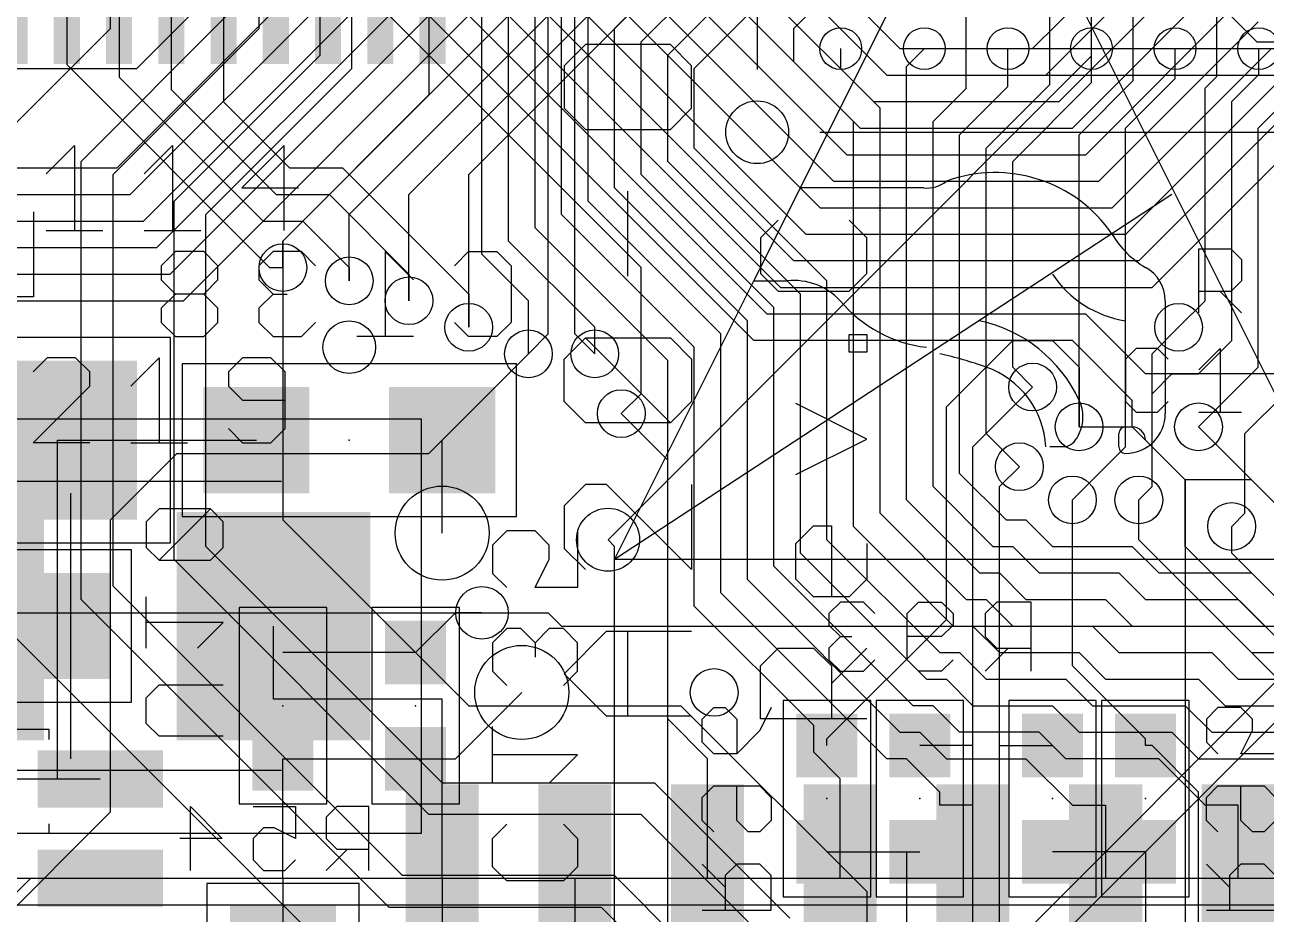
# Model space of a CAD drawing. Extents: x -61 to 136, y 23 to 123.
# Drawn here: x 53.79 to 65.67, y 54.52 to 63.03 of the extents above; entities that cross this region are included whole.
import ezdxf

# ---------------------------------------------------------------- set-up
doc = ezdxf.new("R2010")
doc.units = 0
for name, color, linetype in [('1', 14, 'CONTINUOUS'), ('13', 94, 'CONTINUOUS'), ('14', 94, 'CONTINUOUS'), ('16', 134, 'CONTINUOUS'), ('18', 94, 'CONTINUOUS'), ('21', 251, 'CONTINUOUS'), ('22', 54, 'CONTINUOUS'), ('23', 251, 'CONTINUOUS'), ('24', 54, 'CONTINUOUS'), ('25', 251, 'CONTINUOUS'), ('26', 54, 'CONTINUOUS'), ('3', 214, 'CONTINUOUS'), ('39', 14, 'CONTINUOUS'), ('4', 214, 'CONTINUOUS'), ('40', 134, 'CONTINUOUS'), ('42', 134, 'CONTINUOUS')]:
    doc.layers.add(name, color=color, linetype=linetype)

# ---------------------------------------------------------------- blocks, each defined once
blk = doc.blocks.new('RECT')
blk.add_solid([(-0.5, -0.5), (0.5, -0.5), (-0.5, 0.5), (0.5, 0.5)])
blk = doc.blocks.new('PIE')
blk.add_circle((0, 0), 0.5)
blk = doc.blocks.new('ROUNDV')
blk.add_circle((0, 0), 0.5)

msp = doc.modelspace()

# ---------------------------------------------------------------- linework, layer by layer
at = {"layer": '1'}
for p, q in [((59.436, 62.992), (61.244, 64.8)), ((59.69, 62.865), (61.225, 64.4)), ((59.944, 62.738), (61.206, 64)), ((58.166, 60.833), (58.166, 63.627)), ((60.198, 62.611), (61.187, 63.6)), ((58.42, 60.96), (58.42, 63.5)), ((58.674, 61.087), (58.674, 63.373)), ((54.193, 63.252), (54.193, 62.647)), ((54.693, 63.252), (54.693, 62.528)), ((55.193, 63.252), (55.193, 62.409)), ((55.693, 63.252), (55.693, 62.29)), ((58.928, 61.214), (58.928, 63.246)), ((59.182, 61.341), (59.182, 63.119)), ((61.1505, 62.992), (61.3585, 63.2)), ((62.8, 62.419), (62.8, 63.2)), ((63.6, 62.457), (63.6, 63.2)), ((64.4, 62.495), (64.4, 63.2)), ((65.2, 62.533), (65.2, 63.2)), ((59.436, 61.468), (59.436, 62.992)), ((61.1505, 62.6745), (61.1505, 62.992)), ((59.69, 61.595), (59.69, 62.865)), ((59.944, 61.722), (59.944, 62.738)), ((61.6, 62.606), (61.6, 62.8)), ((62.23, 62.63), (62.4, 62.8)), ((63.2, 62.438), (63.2, 62.8)), ((64, 62.476), (64, 62.8)), ((64.8, 62.514), (64.8, 62.8)), ((65.6, 62.552), (65.6, 62.8)), ((54.193, 62.647), (56.134, 60.706)), ((61.722, 62.103), (61.1505, 62.6745)), ((62.23, 58.4835), (62.23, 62.63)), ((54.693, 62.528), (56.0705, 61.1505)), ((60.198, 61.849), (60.198, 62.611)), ((61.976, 62.23), (61.6, 62.606)), ((63.881, 61.976), (64.4, 62.495)), ((64.3255, 62.0395), (64.8, 62.514)), ((65.0875, 62.4205), (65.2, 62.533)), ((65.3415, 62.2935), (65.6, 62.552)), ((55.193, 62.409), (56.1975, 61.4045)), ((62.484, 62.103), (62.8, 62.419)), ((62.738, 61.976), (63.2, 62.438)), ((62.992, 61.849), (63.6, 62.457)), ((63.246, 61.722), (64, 62.476)), ((65.0875, 60.3885), (65.0875, 62.4205)), ((65.5955, 62.0395), (66, 62.444)), ((55.693, 62.29), (56.3245, 61.6585)), ((65.3415, 60.0075), (65.3415, 62.2935)), ((61.976, 58.3565), (61.976, 62.23)), ((61.722, 58.2295), (61.722, 62.103)), ((62.484, 58.6105), (62.484, 62.103)), ((64.3255, 58.9915), (64.3255, 62.0395)), ((65.5955, 59.7535), (65.5955, 62.0395)), ((62.738, 58.7375), (62.738, 61.976)), ((63.881, 59.182), (63.881, 61.976)), ((61.468, 60.579), (60.198, 61.849)), ((62.992, 59.1185), (62.992, 61.849)), ((61.214, 60.452), (59.944, 61.722)), ((63.246, 59.7535), (63.246, 61.722)), ((56.3245, 61.6585), (56.8325, 61.6585)), ((56.8325, 61.6585), (58.039, 60.452)), ((60.96, 60.325), (59.69, 61.595)), ((60.706, 60.198), (59.436, 61.468)), ((56.1975, 61.4045), (56.7055, 61.4045)), ((56.7055, 61.4045), (57.4675, 60.6425)), ((60.452, 60.071), (59.182, 61.341)), ((60.198, 59.944), (58.928, 61.214)), ((56.0705, 61.1505), (56.4515, 61.1505)), ((56.4515, 61.1505), (56.896, 60.706)), ((59.944, 59.817), (58.674, 61.087)), ((59.2455, 60.1345), (58.42, 60.96)), ((58.6105, 60.3885), (58.166, 60.833)), ((56.134, 60.706), (56.261, 60.706)), ((56.896, 60.706), (56.896, 60.579)), ((57.4675, 60.6425), (57.4675, 60.3885)), ((61.468, 58.1025), (61.468, 60.579)), ((58.039, 60.452), (58.039, 60.1345)), ((58.6105, 59.8805), (58.6105, 60.3885)), ((61.214, 57.9755), (61.214, 60.452)), ((64.8335, 60.1345), (65.0875, 60.3885)), ((60.96, 57.8485), (60.96, 60.325)), ((59.2455, 59.8805), (59.2455, 60.1345)), ((60.706, 57.7215), (60.706, 60.198)), ((60.452, 57.5945), (60.452, 60.071)), ((65.024, 59.69), (65.3415, 60.0075)), ((57.658, 58.928), (58.6105, 59.8805)), ((60.198, 57.4675), (60.198, 59.944)), ((59.944, 56.388), (59.944, 59.817)), ((63.4365, 59.563), (63.246, 59.7535)), ((64.5795, 59.4995), (64.77, 59.69)), ((64.77, 59.69), (65.024, 59.69)), ((65.024, 59.182), (65.5955, 59.7535)), ((64.5795, 58.6105), (64.5795, 59.4995)), ((65.4685, 59.1185), (65.8495, 59.4995)), ((63.3095, 58.801), (62.992, 59.1185)), ((65.4685, 58.3565), (65.4685, 59.1185)), ((63.8175, 58.4835), (64.3255, 58.9915)), ((54.61, 58.293), (55.245, 58.928)), ((55.245, 58.928), (57.658, 58.928)), ((63.1825, 58.293), (62.738, 58.7375)), ((63.0555, 58.039), (62.484, 58.6105)), ((64.4525, 58.4835), (64.5795, 58.6105)), ((62.9285, 57.785), (62.23, 58.4835)), ((61.976, 58.3565), (62.8015, 57.531)), ((65.3415, 58.2295), (65.4685, 58.3565)), ((54.61, 55.499), (54.61, 58.293)), ((61.722, 58.2295), (62.6745, 57.277)), ((63.1825, 58.293), (63.373, 58.293)), ((63.373, 58.293), (63.627, 58.039)), ((61.468, 58.1025), (62.5475, 57.023)), ((63.0555, 58.039), (63.246, 58.039)), ((63.246, 58.039), (63.5, 57.785)), ((63.627, 58.039), (64.389, 58.039)), ((64.389, 58.039), (64.643, 57.785)), ((61.214, 57.9755), (62.4205, 56.769)), ((62.2935, 56.515), (60.96, 57.8485)), ((62.9285, 57.785), (63.119, 57.785)), ((63.119, 57.785), (63.373, 57.531)), ((63.5, 57.785), (64.262, 57.785)), ((64.262, 57.785), (64.516, 57.531)), ((64.643, 57.785), (65.532, 57.785)), ((65.532, 57.785), (65.786, 57.531)), ((60.706, 57.7215), (62.1665, 56.261)), ((62.0395, 56.007), (60.452, 57.5945)), ((62.8015, 57.531), (62.992, 57.531)), ((62.992, 57.531), (63.246, 57.277)), ((63.373, 57.531), (64.135, 57.531)), ((64.135, 57.531), (64.389, 57.277)), ((64.516, 57.531), (65.405, 57.531)), ((65.405, 57.531), (65.659, 57.277)), ((61.341, 56.3245), (60.198, 57.4675)), ((56.1721, 56.5785), (56.1721, 57.277)), ((62.6745, 57.277), (62.865, 57.277)), ((62.865, 57.277), (63.119, 57.023)), ((63.246, 57.277), (64.008, 57.277)), ((64.008, 57.277), (64.262, 57.023)), ((64.389, 57.277), (65.278, 57.277)), ((65.278, 57.277), (65.532, 57.023)), ((65.659, 57.277), (66.548, 57.277)), ((62.5475, 57.023), (62.738, 57.023)), ((62.738, 57.023), (62.992, 56.769)), ((63.119, 57.023), (63.881, 57.023)), ((63.881, 57.023), (64.135, 56.769)), ((64.262, 57.023), (65.151, 57.023)), ((65.151, 57.023), (65.405, 56.769)), ((65.532, 57.023), (66.421, 57.023)), ((62.4205, 56.769), (62.611, 56.769)), ((62.611, 56.769), (62.865, 56.515)), ((62.992, 56.769), (63.754, 56.769)), ((63.754, 56.769), (64.008, 56.515)), ((64.135, 56.769), (65.024, 56.769)), ((65.024, 56.769), (65.278, 56.515)), ((65.405, 56.769), (66.294, 56.769)), ((57.785, 56.5785), (56.1721, 56.5785)), ((57.785, 54.864), (57.785, 56.5785)), ((62.484, 56.515), (62.2935, 56.515)), ((62.738, 56.261), (62.484, 56.515)), ((62.865, 56.515), (63.627, 56.515)), ((63.627, 56.515), (63.881, 56.261)), ((64.008, 56.515), (64.897, 56.515)), ((64.897, 56.515), (65.151, 56.261)), ((65.278, 56.515), (66.167, 56.515)), ((60.325, 56.007), (59.944, 56.388)), ((61.341, 56.0705), (61.341, 56.3245)), ((62.1665, 56.261), (62.357, 56.261)), ((62.357, 56.261), (62.611, 56.007)), ((63.5, 56.261), (62.738, 56.261)), ((63.754, 56.007), (63.5, 56.261)), ((63.881, 56.261), (64.77, 56.261)), ((64.77, 56.261), (65.024, 56.007)), ((65.151, 56.261), (66.04, 56.261)), ((60.325, 54.864), (60.325, 56.007)), ((61.595, 55.8165), (61.341, 56.0705)), ((62.23, 56.007), (62.0395, 56.007)), ((62.5475, 55.6895), (62.23, 56.007)), ((62.611, 56.007), (63.373, 56.007)), ((63.373, 56.007), (63.8175, 55.5625)), ((64.643, 56.007), (63.754, 56.007)), ((65.0875, 55.5625), (64.643, 56.007)), ((65.024, 56.007), (65.913, 56.007)), ((61.595, 54.864), (61.595, 55.8165)), ((62.5475, 55.5625), (62.5475, 55.6895)), ((52.324, 53.213), (54.61, 55.499)), ((62.865, 55.5625), (62.5475, 55.5625)), ((62.865, 54.864), (62.865, 55.5625)), ((63.8175, 55.5625), (64.135, 55.5625)), ((64.135, 55.5625), (64.135, 54.864)), ((65.405, 55.5625), (65.0875, 55.5625)), ((65.405, 54.864), (65.405, 55.5625)), ((57.785, 54.864), (57.785, 53.594)), ((59.055, 54.864), (59.055, 53.594))]:
    msp.add_line(p, q, dxfattribs=at)
at = {"layer": '13'}
for p, q in [((64.8208, 63.627), (65.5828, 62.865)), ((65.5828, 62.865), (81.153, 62.865))]:
    msp.add_line(p, q, dxfattribs=at)
at = {"layer": '14'}
for p, q in [((59.055, 60.071), (59.055, 71.247)), ((58.801, 60.071), (58.801, 68.58)), ((54.61, 62.992), (54.61, 67.437)), ((57.658, 66.929), (57.658, 62.357)), ((56.9214, 62.611), (56.9214, 66.548)), ((56.6166, 62.738), (56.6166, 66.421)), ((56.0324, 62.992), (56.0324, 66.2686)), ((64, 62.73), (64, 63.525)), ((54.3306, 61.722), (55.7276, 63.119)), ((53.594, 61.976), (54.61, 62.992)), ((54.6354, 61.595), (56.0324, 62.992)), ((55.2196, 61.341), (56.6166, 62.738)), ((59.3725, 58.1025), (64, 62.73)), ((55.5244, 61.214), (56.9214, 62.611)), ((57.658, 62.357), (56.261, 60.96)), ((54.3306, 57.531), (54.3306, 61.722)), ((54.6354, 57.658), (54.6354, 61.595)), ((55.2196, 57.912), (55.2196, 61.341)), ((55.5244, 58.039), (55.5244, 61.214)), ((56.261, 60.96), (56.261, 58.293)), ((58.6105, 59.8805), (58.801, 60.071)), ((59.2455, 59.8805), (59.055, 60.071)), ((62.992, 53.975), (67.3735, 58.3565)), ((56.261, 58.293), (58.039, 56.515)), ((57.785, 55.7784), (55.5244, 58.039)), ((57.658, 55.4736), (55.2196, 57.912)), ((57.404, 54.8894), (54.6354, 57.658)), ((63.5, 54.102), (67.1195, 57.7215)), ((57.277, 54.5846), (54.3306, 57.531)), ((57.023, 53.848), (53.594, 57.277)), ((58.039, 56.515), (60.071, 56.515)), ((60.071, 56.515), (61.849, 54.737)), ((57.785, 55.7784), (59.817, 55.7784)), ((59.817, 55.7784), (61.1124, 54.483)), ((59.69, 55.4736), (57.658, 55.4736)), ((60.8076, 54.356), (59.69, 55.4736)), ((59.436, 54.8894), (57.404, 54.8894)), ((60.2234, 54.102), (59.436, 54.8894)), ((61.849, 54.737), (61.849, 52.578)), ((59.309, 54.5846), (57.277, 54.5846)), ((59.9186, 53.975), (59.309, 54.5846))]:
    msp.add_line(p, q, dxfattribs=at)
at = {"layer": '16'}
for p, q in [((54.6735, 61.6585), (60.071, 67.056)), ((54.8005, 61.4045), (60.325, 66.929)), ((54.9275, 61.1505), (60.579, 66.802)), ((55.0545, 60.8965), (60.833, 66.675)), ((55.1815, 60.6425), (61.087, 66.548)), ((55.3085, 60.3885), (61.341, 66.421)), ((56.261, 60.96), (61.595, 66.294)), ((56.896, 61.214), (61.849, 66.167)), ((57.4675, 61.4045), (62.103, 66.04)), ((58.039, 61.595), (62.357, 65.913)), ((51.7525, 61.6585), (54.6735, 61.6585)), ((58.039, 60.1345), (58.039, 61.595)), ((52.1335, 61.4045), (54.8005, 61.4045)), ((57.4675, 60.3885), (57.4675, 61.4045)), ((56.896, 60.579), (56.896, 61.214)), ((52.5145, 61.1505), (54.9275, 61.1505)), ((56.261, 60.706), (56.261, 60.96)), ((52.8955, 60.8965), (55.0545, 60.8965)), ((53.2765, 60.6425), (55.1815, 60.6425)), ((53.6575, 60.3885), (55.3085, 60.3885)), ((64.5795, 59.8805), (64.8335, 60.1345)), ((62.611, 59.3725), (63.246, 60.0075)), ((63.246, 60.0075), (63.627, 60.0075)), ((63.627, 60.0075), (63.881, 59.7535)), ((64.5795, 58.9915), (64.5795, 59.8805)), ((63.881, 59.7535), (63.881, 59.182)), ((62.865, 58.9915), (63.4365, 59.563)), ((59.944, 58.8645), (59.4995, 59.309)), ((62.611, 57.3405), (62.611, 59.3725)), ((65.786, 58.42), (65.024, 59.182)), ((54.102, 59.055), (54.229, 59.055)), ((54.102, 57.277), (54.102, 59.055)), ((54.229, 59.055), (56.007, 59.055)), ((57.785, 58.166), (57.785, 59.055)), ((62.865, 56.134), (62.865, 58.9915)), ((64.897, 58.674), (64.5795, 58.9915)), ((59.944, 54.102), (59.944, 58.8645)), ((63.119, 58.6105), (63.3095, 58.801)), ((63.119, 56.134), (63.119, 58.6105)), ((64.897, 58.039), (64.897, 58.674)), ((63.8175, 56.896), (63.8175, 58.4835)), ((64.4525, 58.1025), (64.4525, 58.4835)), ((65.3415, 57.9755), (65.3415, 58.2295)), ((59.436, 58.039), (59.3725, 58.1025)), ((68.453, 54.102), (64.4525, 58.1025)), ((59.436, 53.975), (59.436, 58.039)), ((68.707, 54.229), (64.897, 58.039)), ((70.485, 52.832), (65.3415, 57.9755)), ((57.912, 57.404), (57.531, 57.023)), ((58.166, 57.404), (57.912, 57.404)), ((54.102, 56.134), (54.102, 57.277)), ((61.468, 56.1975), (62.611, 57.3405)), ((57.531, 57.023), (56.261, 57.023)), ((64.516, 56.1975), (63.8175, 56.896)), ((57.912, 56.007), (58.547, 56.642)), ((61.468, 56.134), (61.468, 56.1975)), ((64.516, 56.134), (64.516, 56.1975)), ((54.102, 55.814), (54.102, 56.134)), ((62.865, 56.134), (62.357, 56.134)), ((62.865, 54.229), (62.865, 56.134)), ((63.119, 54.356), (63.119, 56.134)), ((63.119, 56.134), (63.627, 56.134)), ((64.5795, 56.134), (64.516, 56.134)), ((65.024, 55.6895), (64.5795, 56.134)), ((56.261, 54.864), (56.261, 56.007)), ((56.261, 56.007), (57.531, 56.007)), ((57.531, 56.007), (57.912, 56.007)), ((53.4645, 55.814), (54.102, 55.814)), ((54.102, 55.814), (54.5131, 55.814)), ((65.024, 54.102), (65.024, 55.6895)), ((61.468, 55.118), (62.23, 55.118)), ((62.23, 55.118), (62.357, 55.118)), ((62.23, 55.118), (62.23, 53.467)), ((64.516, 55.118), (63.627, 55.118)), ((64.516, 55.118), (64.516, 53.721)), ((53.34, 54.356), (53.848, 54.864)), ((53.848, 54.864), (54.5131, 54.864)), ((54.5131, 54.864), (56.261, 54.864)), ((56.261, 54.864), (56.261, 54.102))]:
    msp.add_line(p, q, dxfattribs=at)
at = {"layer": '21'}
for p, q in [((60.8, 80.6), (60.8, 62.6)), ((61.4, 62), (79, 62)), ((56.247, 58.66), (52.973, 58.66)), ((54.229, 58.547), (54.229, 56.007)), ((56.247, 55.894), (52.973, 55.894))]:
    msp.add_line(p, q, dxfattribs=at)
at = {"layer": '22'}
for p, q in [((61.214, 61.468), (62.992, 65.024)), ((62.992, 65.024), (66.548, 57.912)), ((60.7695, 60.579), (61.214, 61.468)), ((62.3942, 61.468), (61.214, 61.468)), ((64.77, 61.4045), (59.436, 57.912)), ((59.436, 57.912), (60.7695, 60.579)), ((60.7695, 60.579), (61.087, 60.579)), ((64.7065, 60.3885), (64.7065, 59.309)), ((64.3255, 59.182), (64.3255, 60.198)), ((64.3255, 59.182), (64.389, 59.182)), ((64.262, 58.9915), (64.262, 59.1185)), ((63.754, 58.9915), (63.6016, 58.9915)), ((66.548, 57.912), (59.436, 57.912)), ((54.0234, 56.2864), (52.4026, 56.2864)), ((54.0234, 56.1916), (54.0234, 56.2864)), ((54.0234, 55.2916), (54.0234, 55.3864))]:
    msp.add_line(p, q, dxfattribs=at)
for centre, radius, start, end in [((63.0783, 60.2572), 1.3573, 34.3739, 110.1367), ((62.4259, 61.7615), 0.2952, 263.8289, 308.8213), ((64.992, 61.4995), 0.9253, 210.9584, 239.0416), ((64.476, 61.2056), 1.0188, 213.5538, 261.5038), ((64.3469, 60.3886), 0.3596, 359.9777, 61.9498), ((61.1505, 59.9757), 0.6066, 42.8812, 96.0068), ((62.5634, 61.1982), 1.2623, 219.8993, 263.4992), ((62.6429, 58.8647), 1.3635, 24.7703, 77.9101), ((61.727, 56.1672), 3.8029, 70.57, 77.5393), ((62.7065, 58.9441), 0.8583, 3.1683, 70.5715), ((63.5634, 59.2773), 0.3551, 333.4422, 26.5578), ((64.3255, 59.309), 0.381, 270, 0), ((64.3255, 59.1185), 0.0635, 90, 180), ((64.389, 59.055), 0.127, 0, 90), ((63.6905, 59.182), 0.2008, 288.4349, 341.5651), ((64.3254, 58.9914), 0.0634, 179.9096, 270.0904)]:
    msp.add_arc(centre, radius, start, end, dxfattribs=at)
at = {"layer": '23'}
msp.add_point((54.61, 57.277), dxfattribs=at)
at = {"layer": '24'}
for p in [(56.896, 59.055), (56.261, 56.515), (57.531, 56.515), (61.468, 55.626), (62.357, 55.626), (63.627, 55.626), (64.516, 55.626)]:
    msp.add_point(p, dxfattribs=at)
at = {"layer": '25'}
for p, q in [((59.1557, 62.84), (58.9524, 62.6366)), ((59.9692, 62.84), (59.1557, 62.84)), ((60.1726, 62.6366), (59.9692, 62.84)), ((58.9524, 62.6366), (58.9524, 62.2299)), ((60.1726, 62.2299), (60.1726, 62.6366)), ((58.9524, 62.2299), (59.1557, 62.0265)), ((59.9692, 62.0265), (60.1726, 62.2299)), ((59.1557, 62.0265), (59.9692, 62.0265)), ((53.9961, 61.6039), (54.2673, 61.8751)), ((54.2673, 61.8751), (54.2673, 61.0616)), ((54.9316, 61.6039), (55.2028, 61.8751)), ((55.2028, 61.8751), (55.2028, 61.0616)), ((56.2739, 61.8751), (55.8672, 61.4683)), ((56.2739, 61.0616), (56.2739, 61.8751)), ((55.8672, 61.4683), (56.4095, 61.4683)), ((59.5625, 60.6232), (59.5625, 61.4367)), ((61.0016, 61.1588), (60.8321, 60.9893)), ((61.849, 60.9893), (61.6795, 61.1588)), ((53.9961, 61.0616), (54.5384, 61.0616)), ((54.9316, 61.0616), (55.474, 61.0616)), ((60.8321, 60.9893), (60.8321, 60.6504)), ((61.849, 60.6504), (61.849, 60.9893)), ((65.0273, 60.2742), (65.0273, 60.8843)), ((65.0273, 60.8843), (65.3323, 60.8843)), ((65.3323, 60.8843), (65.434, 60.7826)), ((65.434, 60.7826), (65.434, 60.5793)), ((60.8321, 60.6504), (61.0016, 60.4809)), ((61.6795, 60.4809), (61.849, 60.6504)), ((61.0016, 60.4809), (61.6795, 60.4809)), ((65.3323, 60.4776), (65.0273, 60.4776)), ((65.2307, 60.4776), (65.434, 60.2742)), ((65.434, 60.5793), (65.3323, 60.4776)), ((58.9524, 59.8301), (59.1557, 60.0335)), ((59.1557, 60.0335), (59.9692, 60.0335)), ((59.9692, 59.22), (59.1557, 60.0335)), ((59.9692, 60.0335), (60.1726, 59.8301)), ((61.6795, 59.8962), (61.6795, 60.0657)), ((61.6795, 60.0657), (61.849, 60.0657)), ((61.849, 60.0657), (61.849, 59.8962)), ((61.849, 59.8962), (61.6795, 59.8962)), ((64.4273, 59.9318), (64.3256, 59.8301)), ((64.6307, 59.9318), (64.4273, 59.9318)), ((64.7324, 59.8301), (64.6307, 59.9318)), ((65.0273, 59.7284), (65.2307, 59.9318)), ((65.2307, 59.9318), (65.2307, 59.3217)), ((54.0047, 59.8431), (53.8691, 59.7075)), ((54.2759, 59.8431), (54.0047, 59.8431)), ((54.4114, 59.7075), (54.2759, 59.8431)), ((54.8046, 59.5719), (55.0758, 59.8431)), ((55.0758, 59.8431), (55.0758, 59.0296)), ((55.8757, 59.8431), (55.7402, 59.7075)), ((56.1469, 59.8431), (55.8757, 59.8431)), ((56.2825, 59.7075), (56.1469, 59.8431)), ((58.9524, 59.4233), (58.9524, 59.8301)), ((60.1726, 59.8301), (60.1726, 59.4233)), ((64.3256, 59.8301), (64.3256, 59.4234)), ((54.4114, 59.5719), (54.4114, 59.7075)), ((55.7402, 59.7075), (55.7402, 59.5719)), ((56.2825, 59.1652), (56.2825, 59.7075)), ((53.8691, 59.0296), (54.4114, 59.5719)), ((55.7402, 59.5719), (55.8757, 59.4363)), ((55.8757, 59.4363), (56.2825, 59.4363)), ((59.1557, 59.22), (58.9524, 59.4233)), ((60.1726, 59.4233), (59.9692, 59.22)), ((61.849, 59.0658), (61.1711, 59.4047)), ((64.3256, 59.4234), (64.4273, 59.3217)), ((64.6307, 59.3217), (64.7324, 59.4234)), ((64.4273, 59.3217), (64.6307, 59.3217)), ((65.0273, 59.3217), (65.434, 59.3217)), ((59.9692, 59.22), (59.1557, 59.22)), ((55.7402, 59.1652), (55.8757, 59.0296)), ((56.1469, 59.0296), (56.2825, 59.1652)), ((61.1711, 58.7268), (61.849, 59.0658)), ((54.4114, 59.0296), (53.8691, 59.0296)), ((54.8046, 59.0296), (55.347, 59.0296)), ((55.8757, 59.0296), (56.1469, 59.0296)), ((59.1557, 58.6302), (58.9524, 58.4268)), ((59.3591, 58.6302), (59.1557, 58.6302)), ((60.1726, 57.8167), (59.3591, 58.6302)), ((60.1726, 58.6302), (60.1726, 57.8167)), ((58.9524, 58.4268), (58.9524, 58.0201)), ((61.1711, 58.0658), (61.3406, 58.2353)), ((61.3406, 58.2353), (61.51, 58.2353)), ((61.51, 58.2353), (61.51, 57.5574)), ((58.9524, 58.0201), (59.1557, 57.8167)), ((61.1711, 57.7269), (61.1711, 58.0658)), ((61.849, 58.0658), (61.849, 57.7269)), ((61.3406, 57.5574), (61.1711, 57.7269)), ((61.849, 57.7269), (61.6795, 57.5574)), ((61.6795, 57.5574), (61.3406, 57.5574)), ((58.9524, 56.8201), (59.3591, 57.2269)), ((59.3591, 57.2269), (60.1726, 57.2269)), ((59.5625, 56.4134), (59.5625, 57.2269)), ((60.8321, 56.8964), (61.0016, 57.0659)), ((61.0016, 57.0659), (61.3406, 57.0659)), ((61.3406, 57.0659), (61.51, 56.8964)), ((61.51, 56.727), (61.849, 57.0659)), ((59.3591, 56.4134), (58.9524, 56.8201)), ((60.8321, 56.388), (60.8321, 56.8964)), ((61.51, 56.8964), (61.51, 56.388)), ((60.1726, 56.4134), (59.3591, 56.4134)), ((61.849, 56.388), (60.8321, 56.388))]:
    msp.add_line(p, q, dxfattribs=at)
at = {"layer": '26'}
for p, q in [((53.8734, 61.2401), (53.8734, 60.4266)), ((55.2321, 60.8591), (55.0965, 60.7235)), ((55.5033, 60.8591), (55.2321, 60.8591)), ((55.6388, 60.7235), (55.5033, 60.8591)), ((56.1676, 60.8591), (56.032, 60.7235)), ((56.4388, 60.8591), (56.1676, 60.8591)), ((56.5744, 60.7235), (56.4388, 60.8591)), ((57.5099, 60.5879), (57.2387, 60.8591)), ((57.2387, 60.8591), (57.2387, 60.0456)), ((57.9031, 60.7235), (58.0387, 60.8591)), ((58.0387, 60.8591), (58.3098, 60.8591)), ((58.3098, 60.8591), (58.4454, 60.7235)), ((55.0965, 60.7235), (55.0965, 60.5879)), ((55.6388, 60.5879), (55.6388, 60.7235)), ((56.032, 60.7235), (56.032, 60.5879)), ((58.4454, 60.7235), (58.4454, 60.1812)), ((55.0965, 60.5879), (55.2321, 60.4523)), ((55.5033, 60.4523), (55.6388, 60.5879)), ((56.032, 60.5879), (56.1676, 60.4523)), ((53.8734, 60.4266), (53.3311, 60.4266)), ((55.2321, 60.4523), (55.0965, 60.3168)), ((55.5033, 60.4523), (55.2321, 60.4523)), ((55.6388, 60.3168), (55.5033, 60.4523)), ((56.1676, 60.4523), (56.032, 60.3168)), ((56.1676, 60.4523), (56.3032, 60.4523)), ((55.0965, 60.3168), (55.0965, 60.1812)), ((55.6388, 60.1812), (55.6388, 60.3168)), ((56.032, 60.3168), (56.032, 60.1812)), ((55.0965, 60.1812), (55.2321, 60.0456)), ((55.5033, 60.0456), (55.6388, 60.1812)), ((56.032, 60.1812), (56.1676, 60.0456)), ((56.4388, 60.0456), (56.5744, 60.1812)), ((58.0387, 60.0456), (57.9031, 60.1812)), ((58.4454, 60.1812), (58.3098, 60.0456)), ((55.2321, 60.0456), (55.5033, 60.0456)), ((56.1676, 60.0456), (56.4388, 60.0456)), ((57.5099, 60.0456), (56.9676, 60.0456)), ((58.3098, 60.0456), (58.0387, 60.0456)), ((55.0758, 58.3983), (54.9529, 58.2754)), ((55.5673, 58.3983), (55.0758, 58.3983)), ((55.0758, 57.9068), (55.5673, 58.3983)), ((55.6901, 58.2754), (55.5673, 58.3983)), ((54.9529, 58.2754), (54.9529, 58.0297)), ((55.6901, 58.0297), (55.6901, 58.2754)), ((58.4032, 58.1875), (58.2676, 58.0519)), ((58.6743, 58.1875), (58.4032, 58.1875)), ((58.8099, 58.0519), (58.6743, 58.1875)), ((59.0811, 58.1875), (59.0811, 57.6452)), ((54.9529, 58.0297), (55.0758, 57.9068)), ((55.5673, 57.9068), (55.6901, 58.0297)), ((58.2676, 58.0519), (58.2676, 57.7807)), ((58.8099, 57.9163), (58.8099, 58.0519)), ((55.0758, 57.9068), (55.5673, 57.9068)), ((58.6743, 57.6452), (58.8099, 57.9163)), ((58.2676, 57.7807), (58.4032, 57.6452)), ((59.0811, 57.6452), (58.6743, 57.6452)), ((54.9529, 57.0649), (54.9529, 57.5564)), ((61.5965, 57.5062), (61.4863, 57.396)), ((61.8168, 57.5062), (61.5965, 57.5062)), ((61.927, 57.396), (61.8168, 57.5062)), ((62.2347, 57.396), (62.3449, 57.5062)), ((62.3449, 57.5062), (62.5652, 57.5062)), ((62.5652, 57.5062), (62.6754, 57.396)), ((63.0933, 57.5062), (62.9832, 57.396)), ((63.4238, 57.5062), (63.0933, 57.5062)), ((63.4238, 56.8452), (63.4238, 57.5062)), ((61.4863, 57.396), (61.4863, 57.2858)), ((62.2347, 56.9554), (62.2347, 57.396)), ((62.6754, 57.396), (62.6754, 57.2858)), ((62.9832, 57.396), (62.9832, 57.1757)), ((55.6901, 57.3106), (54.9529, 57.3106)), ((55.4444, 57.0649), (55.6901, 57.3106)), ((61.4863, 57.2858), (61.5965, 57.1757)), ((62.6754, 57.2858), (62.5652, 57.1757)), ((58.4032, 57.252), (58.2676, 57.1164)), ((58.5388, 57.252), (58.4032, 57.252)), ((58.6743, 57.1164), (58.5388, 57.252)), ((58.8099, 57.252), (58.6743, 57.1164)), ((58.9455, 57.252), (58.8099, 57.252)), ((59.0811, 57.1164), (58.9455, 57.252)), ((61.5965, 57.1757), (61.4863, 57.0655)), ((61.5965, 57.1757), (61.7067, 57.1757)), ((62.5652, 57.1757), (62.2347, 57.1757)), ((62.9832, 57.1757), (63.0933, 57.0655)), ((58.2676, 57.1164), (58.2676, 56.8452)), ((58.6743, 57.1164), (58.6743, 56.9808)), ((59.0811, 56.8452), (59.0811, 57.1164)), ((61.4863, 57.0655), (61.4863, 56.9554)), ((63.2035, 57.0655), (62.9832, 56.8452)), ((63.0933, 57.0655), (63.4238, 57.0655)), ((61.4863, 56.9554), (61.5965, 56.8452)), ((61.8168, 56.8452), (61.927, 56.9554)), ((62.3449, 56.8452), (62.2347, 56.9554)), ((62.6754, 56.9554), (62.5652, 56.8452)), ((58.2676, 56.8452), (58.4032, 56.7096)), ((58.9455, 56.7096), (59.0811, 56.8452)), ((61.5965, 56.8452), (61.8168, 56.8452)), ((62.5652, 56.8452), (62.3449, 56.8452)), ((54.9529, 56.5915), (55.0758, 56.7144)), ((55.0758, 56.7144), (55.6901, 56.7144)), ((54.9529, 56.3458), (54.9529, 56.5915)), ((60.2742, 56.3865), (60.3844, 56.4967)), ((60.3844, 56.4967), (60.4945, 56.4967)), ((60.4945, 56.4967), (60.6047, 56.3865)), ((60.9352, 56.4967), (60.825, 56.2764)), ((65.2104, 56.4967), (65.1002, 56.3865)), ((65.4307, 56.4967), (65.2104, 56.4967)), ((65.5408, 56.3865), (65.4307, 56.4967)), ((55.0758, 56.2229), (54.9529, 56.3458)), ((58.2676, 55.7741), (58.2676, 56.3164)), ((60.2742, 56.1662), (60.2742, 56.3865)), ((60.6047, 56.3865), (60.6047, 56.056)), ((65.1002, 56.3865), (65.1002, 56.1662)), ((65.5408, 56.2764), (65.5408, 56.3865)), ((55.6901, 56.2229), (55.0758, 56.2229)), ((60.825, 56.2764), (60.6047, 56.056)), ((65.4307, 56.056), (65.5408, 56.2764)), ((60.3844, 56.056), (60.2742, 56.1662)), ((65.1002, 56.1662), (65.2104, 56.056)), ((59.0811, 56.0453), (58.2676, 56.0453)), ((58.8099, 55.7741), (59.0811, 56.0453)), ((60.6047, 56.056), (60.3844, 56.056)), ((65.7612, 56.056), (65.4307, 56.056)), ((60.2742, 55.6381), (60.3844, 55.7483)), ((60.3844, 55.7483), (60.825, 55.7483)), ((60.6047, 55.4178), (60.6047, 55.7483)), ((60.825, 55.7483), (60.9352, 55.6381)), ((65.1002, 55.6381), (65.2104, 55.7483)), ((65.2104, 55.7483), (65.651, 55.7483)), ((65.4307, 55.4178), (65.4307, 55.7483)), ((65.651, 55.7483), (65.7612, 55.6381)), ((60.2742, 55.4178), (60.2742, 55.6381)), ((60.9352, 55.6381), (60.9352, 55.4178)), ((65.1002, 55.4178), (65.1002, 55.6381)), ((55.3749, 54.9402), (55.3749, 55.5503)), ((55.3749, 55.5503), (55.6799, 55.2453)), ((55.9748, 55.5503), (56.3816, 55.5503)), ((56.3816, 55.5503), (56.3816, 55.2453)), ((56.7782, 55.5503), (56.6765, 55.4486)), ((57.0832, 55.5503), (56.7782, 55.5503)), ((57.0832, 54.9402), (57.0832, 55.5503)), ((56.6765, 55.4486), (56.6765, 55.2453)), ((58.2676, 55.2453), (58.4032, 55.3809)), ((58.9455, 55.3809), (59.0811, 55.2453)), ((60.3844, 55.3076), (60.2742, 55.4178)), ((60.7148, 55.3076), (60.6047, 55.4178)), ((60.9352, 55.4178), (60.825, 55.3076)), ((65.2104, 55.3076), (65.1002, 55.4178)), ((65.5408, 55.3076), (65.4307, 55.4178)), ((65.7612, 55.4178), (65.651, 55.3076)), ((56.0765, 55.3469), (55.9748, 55.2453)), ((56.1782, 55.3469), (56.0765, 55.3469)), ((56.3816, 55.2453), (56.1782, 55.3469)), ((60.825, 55.3076), (60.7148, 55.3076)), ((65.651, 55.3076), (65.5408, 55.3076)), ((55.6799, 55.2453), (55.2732, 55.2453)), ((55.9748, 55.2453), (55.9748, 55.0419)), ((56.6765, 55.2453), (56.7782, 55.1436)), ((56.8798, 55.1436), (56.6765, 54.9402)), ((56.7782, 55.1436), (57.0832, 55.1436)), ((58.2676, 54.9742), (58.2676, 55.2453)), ((59.0811, 55.2453), (59.0811, 54.9742)), ((55.9748, 55.0419), (56.0765, 54.9402)), ((56.2799, 54.9402), (56.3816, 55.0419)), ((56.0765, 54.9402), (56.2799, 54.9402)), ((58.4032, 54.8386), (58.2676, 54.9742)), ((59.0811, 54.9742), (58.9455, 54.8386)), ((60.4945, 54.7795), (60.2742, 54.9998)), ((60.6047, 54.9998), (60.4945, 54.8897)), ((60.825, 54.9998), (60.6047, 54.9998)), ((60.9352, 54.8897), (60.825, 54.9998)), ((65.3205, 54.7795), (65.1002, 54.9998)), ((65.4307, 54.9998), (65.3205, 54.8897)), ((65.651, 54.9998), (65.4307, 54.9998)), ((65.7612, 54.8897), (65.651, 54.9998)), ((58.9455, 54.8386), (58.4032, 54.8386)), ((60.4945, 54.8897), (60.4945, 54.5592)), ((60.9352, 54.5592), (60.9352, 54.8897)), ((65.3205, 54.8897), (65.3205, 54.5592)), ((60.2742, 54.5592), (60.9352, 54.5592)), ((65.1002, 54.5592), (65.7612, 54.5592))]:
    msp.add_line(p, q, dxfattribs=at)
at = {"layer": '3'}
for p, q in [((59.563, 65.405), (62.1665, 62.8015)), ((59.309, 65.278), (62.0395, 62.5475)), ((59.055, 65.151), (61.9125, 62.2935)), ((61.7855, 62.0395), (58.801, 65.024)), ((58.547, 64.897), (61.6585, 61.7855)), ((58.293, 64.77), (61.5315, 61.5315)), ((58.039, 64.643), (61.4045, 61.2775)), ((61.2695, 61.0235), (57.785, 64.508)), ((61.1505, 60.7695), (57.531, 64.389)), ((61.0235, 60.5155), (57.277, 64.262)), ((60.8965, 60.2615), (57.023, 64.135)), ((60.7695, 60.0075), (56.769, 64.008)), ((59.69, 60.706), (56.515, 63.881)), ((63.6905, 62.2935), (65.2, 63.803)), ((63.4365, 62.8015), (64.4, 63.765)), ((63.5635, 62.5475), (64.8, 63.784)), ((63.8175, 62.0395), (65.3415, 63.5635)), ((63.9445, 61.7855), (65.4685, 63.3095)), ((64.0715, 61.5315), (65.5955, 63.0555)), ((62.1665, 62.8015), (63.4365, 62.8015)), ((64.1985, 61.2775), (65.7225, 62.8015)), ((62.0395, 62.5475), (63.5635, 62.5475)), ((65.8495, 62.5475), (64.3255, 61.0235)), ((61.9125, 62.2935), (63.6905, 62.2935)), ((65.9765, 62.2935), (64.4525, 60.7695)), ((61.7855, 62.0395), (63.8175, 62.0395)), ((64.5795, 60.5155), (66.1035, 62.0395)), ((61.6585, 61.7855), (63.9445, 61.7855)), ((61.5315, 61.5315), (64.0715, 61.5315)), ((61.4045, 61.2775), (64.1985, 61.2775)), ((64.3255, 61.0235), (61.2695, 61.0235)), ((64.4525, 60.7695), (61.1505, 60.7695)), ((59.69, 59.4995), (59.69, 60.706)), ((61.0235, 60.5155), (64.5795, 60.5155)), ((63.9445, 60.2615), (60.8965, 60.2615)), ((64.516, 59.69), (63.9445, 60.2615)), ((63.8175, 60.0075), (60.7695, 60.0075)), ((64.389, 59.436), (63.8175, 60.0075)), ((66.04, 59.69), (64.516, 59.69)), ((59.4995, 59.309), (59.69, 59.4995)), ((64.389, 59.182), (64.389, 59.436)), ((64.897, 58.674), (64.389, 59.182)), ((65.532, 58.674), (64.897, 58.674)), ((65.786, 58.42), (65.532, 58.674)), ((51.562, 57.404), (58.166, 57.404)), ((58.166, 57.404), (58.801, 57.404)), ((58.801, 57.404), (58.928, 57.277)), ((58.928, 57.277), (69.342, 57.277)), ((49.657, 54.864), (70.612, 54.864)), ((49.784, 54.61), (70.739, 54.61))]:
    msp.add_line(p, q, dxfattribs=at)
at = {"layer": '39'}
for p, q in [((51.637, 59.26), (57.583, 59.26)), ((57.583, 59.26), (57.583, 55.294)), ((57.583, 55.294), (51.637, 55.294))]:
    msp.add_line(p, q, dxfattribs=at)
at = {"layer": '4'}
for p, q in [((61.595, 63.373), (62.1665, 62.8015)), ((61.341, 63.246), (62.0395, 62.5475)), ((62.1665, 62.8015), (70.6755, 62.8015)), ((62.0395, 62.5475), (70.5485, 62.5475)), ((63.881, 59.182), (64.389, 59.182)), ((64.389, 59.182), (64.897, 58.674)), ((64.897, 58.674), (64.897, 54.102))]:
    msp.add_line(p, q, dxfattribs=at)
at = {"layer": '40'}
for p, q in [((55.186, 60.038), (51.24, 60.038)), ((55.186, 58.072), (55.186, 60.038)), ((58.496, 59.784), (55.296, 59.784)), ((55.296, 59.784), (55.296, 58.326)), ((58.496, 58.326), (58.496, 59.784)), ((55.296, 58.326), (58.496, 58.326)), ((51.24, 58.072), (55.186, 58.072)), ((54.813, 58.006), (51.613, 58.006)), ((54.813, 56.548), (54.813, 58.006)), ((56.6801, 57.4548), (55.8419, 57.4548)), ((55.8419, 57.4548), (55.8419, 55.5752)), ((56.6801, 55.5752), (56.6801, 57.4548)), ((57.1119, 57.4548), (57.1119, 55.5752)), ((57.9501, 57.4548), (57.1119, 57.4548)), ((57.9501, 55.5752), (57.9501, 57.4548)), ((61.0489, 56.5658), (61.0489, 54.6862)), ((61.8871, 56.5658), (61.0489, 56.5658)), ((61.8871, 54.6862), (61.8871, 56.5658)), ((61.9379, 56.5658), (61.9379, 54.6862)), ((62.7761, 56.5658), (61.9379, 56.5658)), ((62.7761, 54.6862), (62.7761, 56.5658)), ((63.2079, 56.5658), (63.2079, 54.6862)), ((64.0461, 56.5658), (63.2079, 56.5658)), ((64.0461, 54.6862), (64.0461, 56.5658)), ((64.0969, 56.5658), (64.0969, 54.6862)), ((64.9351, 56.5658), (64.0969, 56.5658)), ((64.9351, 54.6862), (64.9351, 56.5658)), ((51.613, 56.548), (54.813, 56.548)), ((55.8419, 55.5752), (56.6801, 55.5752)), ((57.1119, 55.5752), (57.9501, 55.5752)), ((55.532, 54.813), (55.532, 51.613)), ((56.99, 54.813), (55.532, 54.813)), ((56.99, 51.613), (56.99, 54.813)), ((61.0489, 54.6862), (61.8871, 54.6862)), ((61.9379, 54.6862), (62.7761, 54.6862)), ((63.2079, 54.6862), (64.0461, 54.6862)), ((64.0969, 54.6862), (64.9351, 54.6862))]:
    msp.add_line(p, q, dxfattribs=at)
at = {"layer": '42'}
for p, q in [((54.864, 62.611), (59.8805, 67.6275)), ((45.847, 62.611), (54.864, 62.611))]:
    msp.add_line(p, q, dxfattribs=at)

# ---------------------------------------------------------------- block references
at = {"layer": '1'}
for p, xscale, yscale, rotation in [((53.693, 63.252), 0.25, 1.2, 180), ((54.193, 63.252), 0.25, 1.2, 180), ((54.693, 63.252), 0.25, 1.2, 180), ((55.193, 63.252), 0.25, 1.2, 180), ((55.693, 63.252), 0.25, 1.2, 180), ((56.193, 63.252), 0.25, 1.2, 180), ((56.693, 63.252), 0.25, 1.2, 180), ((57.193, 63.252), 0.25, 1.2, 180), ((57.693, 63.252), 0.25, 1.2, 180), ((57.785, 54.864), 1.8, 0.7, 270), ((59.055, 54.864), 1.8, 0.7, 270), ((60.325, 54.864), 1.8, 0.7, 270), ((61.595, 54.864), 1.8, 0.7, 270), ((62.865, 54.864), 1.8, 0.7, 270), ((64.135, 54.864), 1.8, 0.7, 270), ((65.405, 54.864), 1.8, 0.7, 90)]:
    msp.add_blockref('RECT', p, dxfattribs=dict(at, xscale=xscale, yscale=yscale, rotation=rotation))
for name, p, xscale, yscale in [('PIE', (61.6, 62.8), 0.4, 0.4), ('PIE', (62.4, 62.8), 0.4, 0.4), ('PIE', (63.2, 62.8), 0.4, 0.4), ('PIE', (64, 62.8), 0.4, 0.4), ('PIE', (64.8, 62.8), 0.4, 0.4), ('PIE', (65.6, 62.8), 0.4, 0.4), ('PIE', (60.8, 62), 0.6, 0.6), ('RECT', (53.0479, 57.277), 1.8542, 2.1844), ('RECT', (56.1721, 57.277), 1.8542, 2.1844)]:
    msp.add_blockref(name, p, dxfattribs=dict(at, xscale=xscale, yscale=yscale))
at = {"layer": '16'}
for p, xscale, yscale in [((54.229, 59.055), 1.27, 1.524), ((54.102, 57.277), 1.016, 1.016)]:
    msp.add_blockref('RECT', p, dxfattribs=dict(at, xscale=xscale, yscale=yscale))
for p, xscale, yscale, rotation in [((56.007, 59.055), 1.016, 1.016, 180), ((57.785, 59.055), 1.016, 1.016, 180), ((56.261, 57.023), 0.6096, 0.5842, 90), ((57.531, 57.023), 0.6096, 0.5842, 270), ((61.468, 56.134), 0.6096, 0.5842, 270), ((62.357, 56.134), 0.6096, 0.5842, 270), ((63.627, 56.134), 0.6096, 0.5842, 270), ((64.516, 56.134), 0.6096, 0.5842, 270), ((56.261, 56.007), 0.6096, 0.5842, 90), ((57.531, 56.007), 0.6096, 0.5842, 270), ((54.5131, 55.814), 0.55, 1.2, 270), ((61.468, 55.118), 0.6096, 0.5842, 270), ((62.357, 55.118), 0.6096, 0.5842, 270), ((63.627, 55.118), 0.6096, 0.5842, 270), ((64.516, 55.118), 0.6096, 0.5842, 270), ((54.5131, 54.864), 0.55, 1.2, 270), ((56.261, 54.102), 1.016, 1.016, 270)]:
    msp.add_blockref('RECT', p, dxfattribs=dict(at, xscale=xscale, yscale=yscale, rotation=rotation))
at = {"layer": '18'}
for p, xscale, yscale in [((56.261, 60.706), 0.4572, 0.4572), ((56.261, 60.706), 0.4572, 0.4572), ((56.261, 60.706), 0.4572, 0.4572), ((56.261, 60.706), 0.4572, 0.4572), ((56.261, 60.706), 0.4572, 0.4572), ((56.261, 60.706), 0.4572, 0.4572), ((56.261, 60.706), 0.4572, 0.4572), ((56.261, 60.706), 0.4572, 0.4572), ((56.896, 60.579), 0.4572, 0.4572), ((56.896, 60.579), 0.4572, 0.4572), ((56.896, 60.579), 0.4572, 0.4572), ((56.896, 60.579), 0.4572, 0.4572), ((56.896, 60.579), 0.4572, 0.4572), ((56.896, 60.579), 0.4572, 0.4572), ((56.896, 60.579), 0.4572, 0.4572), ((56.896, 60.579), 0.4572, 0.4572), ((57.4675, 60.3885), 0.4572, 0.4572), ((57.4675, 60.3885), 0.4572, 0.4572), ((57.4675, 60.3885), 0.4572, 0.4572), ((57.4675, 60.3885), 0.4572, 0.4572), ((57.4675, 60.3885), 0.4572, 0.4572), ((57.4675, 60.3885), 0.4572, 0.4572), ((57.4675, 60.3885), 0.4572, 0.4572), ((57.4675, 60.3885), 0.4572, 0.4572), ((58.039, 60.1345), 0.4572, 0.4572), ((58.039, 60.1345), 0.4572, 0.4572), ((58.039, 60.1345), 0.4572, 0.4572), ((58.039, 60.1345), 0.4572, 0.4572), ((58.039, 60.1345), 0.4572, 0.4572), ((58.039, 60.1345), 0.4572, 0.4572), ((58.039, 60.1345), 0.4572, 0.4572), ((58.039, 60.1345), 0.4572, 0.4572), ((64.8335, 60.1345), 0.4572, 0.4572), ((64.8335, 60.1345), 0.4572, 0.4572), ((64.8335, 60.1345), 0.4572, 0.4572), ((64.8335, 60.1345), 0.4572, 0.4572), ((64.8335, 60.1345), 0.4572, 0.4572), ((64.8335, 60.1345), 0.4572, 0.4572), ((64.8335, 60.1345), 0.4572, 0.4572), ((64.8335, 60.1345), 0.4572, 0.4572), ((56.896, 59.944), 0.5032, 0.5032), ((56.896, 59.944), 0.5032, 0.5032), ((56.896, 59.944), 0.5032, 0.5032), ((56.896, 59.944), 0.5032, 0.5032), ((56.896, 59.944), 0.5032, 0.5032), ((56.896, 59.944), 0.5032, 0.5032), ((56.896, 59.944), 0.5032, 0.5032), ((56.896, 59.944), 0.5032, 0.5032), ((58.6105, 59.8805), 0.4572, 0.4572), ((58.6105, 59.8805), 0.4572, 0.4572), ((58.6105, 59.8805), 0.4572, 0.4572), ((58.6105, 59.8805), 0.4572, 0.4572), ((58.6105, 59.8805), 0.4572, 0.4572), ((58.6105, 59.8805), 0.4572, 0.4572), ((58.6105, 59.8805), 0.4572, 0.4572), ((58.6105, 59.8805), 0.4572, 0.4572), ((59.2455, 59.8805), 0.4572, 0.4572), ((59.2455, 59.8805), 0.4572, 0.4572), ((59.2455, 59.8805), 0.4572, 0.4572), ((59.2455, 59.8805), 0.4572, 0.4572), ((59.2455, 59.8805), 0.4572, 0.4572), ((59.2455, 59.8805), 0.4572, 0.4572), ((59.2455, 59.8805), 0.4572, 0.4572), ((59.2455, 59.8805), 0.4572, 0.4572), ((63.4365, 59.563), 0.4572, 0.4572), ((63.4365, 59.563), 0.4572, 0.4572), ((63.4365, 59.563), 0.4572, 0.4572), ((63.4365, 59.563), 0.4572, 0.4572), ((63.4365, 59.563), 0.4572, 0.4572), ((63.4365, 59.563), 0.4572, 0.4572), ((63.4365, 59.563), 0.4572, 0.4572), ((63.4365, 59.563), 0.4572, 0.4572), ((59.4995, 59.309), 0.4572, 0.4572), ((59.4995, 59.309), 0.4572, 0.4572), ((59.4995, 59.309), 0.4572, 0.4572), ((59.4995, 59.309), 0.4572, 0.4572), ((59.4995, 59.309), 0.4572, 0.4572), ((59.4995, 59.309), 0.4572, 0.4572), ((59.4995, 59.309), 0.4572, 0.4572), ((59.4995, 59.309), 0.4572, 0.4572), ((63.881, 59.182), 0.4572, 0.4572), ((63.881, 59.182), 0.4572, 0.4572), ((63.881, 59.182), 0.4572, 0.4572), ((63.881, 59.182), 0.4572, 0.4572), ((63.881, 59.182), 0.4572, 0.4572), ((63.881, 59.182), 0.4572, 0.4572), ((63.881, 59.182), 0.4572, 0.4572), ((63.881, 59.182), 0.4572, 0.4572), ((65.024, 59.182), 0.4572, 0.4572), ((65.024, 59.182), 0.4572, 0.4572), ((65.024, 59.182), 0.4572, 0.4572), ((65.024, 59.182), 0.4572, 0.4572), ((65.024, 59.182), 0.4572, 0.4572), ((65.024, 59.182), 0.4572, 0.4572), ((65.024, 59.182), 0.4572, 0.4572), ((65.024, 59.182), 0.4572, 0.4572), ((63.3095, 58.801), 0.4572, 0.4572), ((63.3095, 58.801), 0.4572, 0.4572), ((63.3095, 58.801), 0.4572, 0.4572), ((63.3095, 58.801), 0.4572, 0.4572), ((63.3095, 58.801), 0.4572, 0.4572), ((63.3095, 58.801), 0.4572, 0.4572), ((63.3095, 58.801), 0.4572, 0.4572), ((63.3095, 58.801), 0.4572, 0.4572), ((63.8175, 58.4835), 0.4572, 0.4572), ((63.8175, 58.4835), 0.4572, 0.4572), ((63.8175, 58.4835), 0.4572, 0.4572), ((63.8175, 58.4835), 0.4572, 0.4572), ((63.8175, 58.4835), 0.4572, 0.4572), ((63.8175, 58.4835), 0.4572, 0.4572), ((63.8175, 58.4835), 0.4572, 0.4572), ((63.8175, 58.4835), 0.4572, 0.4572), ((64.4525, 58.4835), 0.4572, 0.4572), ((64.4525, 58.4835), 0.4572, 0.4572), ((64.4525, 58.4835), 0.4572, 0.4572), ((64.4525, 58.4835), 0.4572, 0.4572), ((64.4525, 58.4835), 0.4572, 0.4572), ((64.4525, 58.4835), 0.4572, 0.4572), ((64.4525, 58.4835), 0.4572, 0.4572), ((64.4525, 58.4835), 0.4572, 0.4572), ((57.785, 58.166), 0.9, 0.9), ((57.785, 58.166), 0.9, 0.9), ((57.785, 58.166), 0.9, 0.9), ((57.785, 58.166), 0.9, 0.9), ((57.785, 58.166), 0.9, 0.9), ((57.785, 58.166), 0.9, 0.9), ((57.785, 58.166), 0.9, 0.9), ((57.785, 58.166), 0.9, 0.9), ((65.3415, 58.2295), 0.4572, 0.4572), ((65.3415, 58.2295), 0.4572, 0.4572), ((65.3415, 58.2295), 0.4572, 0.4572), ((65.3415, 58.2295), 0.4572, 0.4572), ((65.3415, 58.2295), 0.4572, 0.4572), ((65.3415, 58.2295), 0.4572, 0.4572), ((65.3415, 58.2295), 0.4572, 0.4572), ((65.3415, 58.2295), 0.4572, 0.4572), ((59.3725, 58.1025), 0.6032, 0.6032), ((59.3725, 58.1025), 0.6032, 0.6032), ((59.3725, 58.1025), 0.6032, 0.6032), ((59.3725, 58.1025), 0.6032, 0.6032), ((59.3725, 58.1025), 0.6032, 0.6032), ((59.3725, 58.1025), 0.6032, 0.6032), ((59.3725, 58.1025), 0.6032, 0.6032), ((59.3725, 58.1025), 0.6032, 0.6032), ((58.166, 57.404), 0.5032, 0.5032), ((58.166, 57.404), 0.5032, 0.5032), ((58.166, 57.404), 0.5032, 0.5032), ((58.166, 57.404), 0.5032, 0.5032), ((58.166, 57.404), 0.5032, 0.5032), ((58.166, 57.404), 0.5032, 0.5032), ((58.166, 57.404), 0.5032, 0.5032), ((58.166, 57.404), 0.5032, 0.5032), ((58.547, 56.642), 0.9, 0.9), ((58.547, 56.642), 0.9, 0.9), ((58.547, 56.642), 0.9, 0.9), ((58.547, 56.642), 0.9, 0.9), ((58.547, 56.642), 0.9, 0.9), ((58.547, 56.642), 0.9, 0.9), ((58.547, 56.642), 0.9, 0.9), ((58.547, 56.642), 0.9, 0.9), ((60.3885, 56.642), 0.4572, 0.4572), ((60.3885, 56.642), 0.4572, 0.4572), ((60.3885, 56.642), 0.4572, 0.4572), ((60.3885, 56.642), 0.4572, 0.4572), ((60.3885, 56.642), 0.4572, 0.4572), ((60.3885, 56.642), 0.4572, 0.4572), ((60.3885, 56.642), 0.4572, 0.4572), ((60.3885, 56.642), 0.4572, 0.4572)]:
    msp.add_blockref('ROUNDV', p, dxfattribs=dict(at, xscale=xscale, yscale=yscale))

doc.saveas('drawing.dxf')
